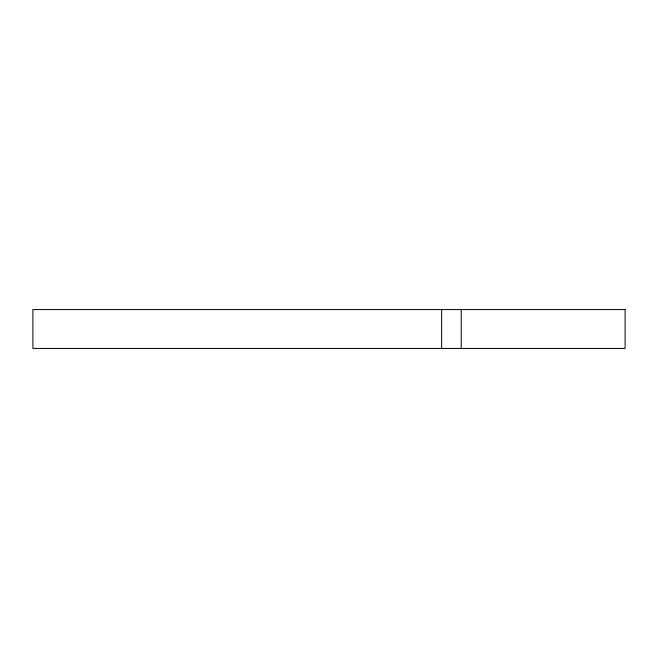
<?xml version="1.0" encoding="UTF-8"?>
<svg xmlns="http://www.w3.org/2000/svg" width="658" height="658" viewBox="0 0 658 658"><rect width="100%" height="100%" fill="white"/><g stroke="black" fill="none" stroke-linecap="round" stroke-linejoin="round"><path stroke-width="0.99" d="M461.233 309.573L461.233 348.427M441.65 309.573L441.65 348.427M625.1 309.573L32.9 309.573L32.9 348.427L625.1 348.427L625.1 309.573"/></g></svg>
